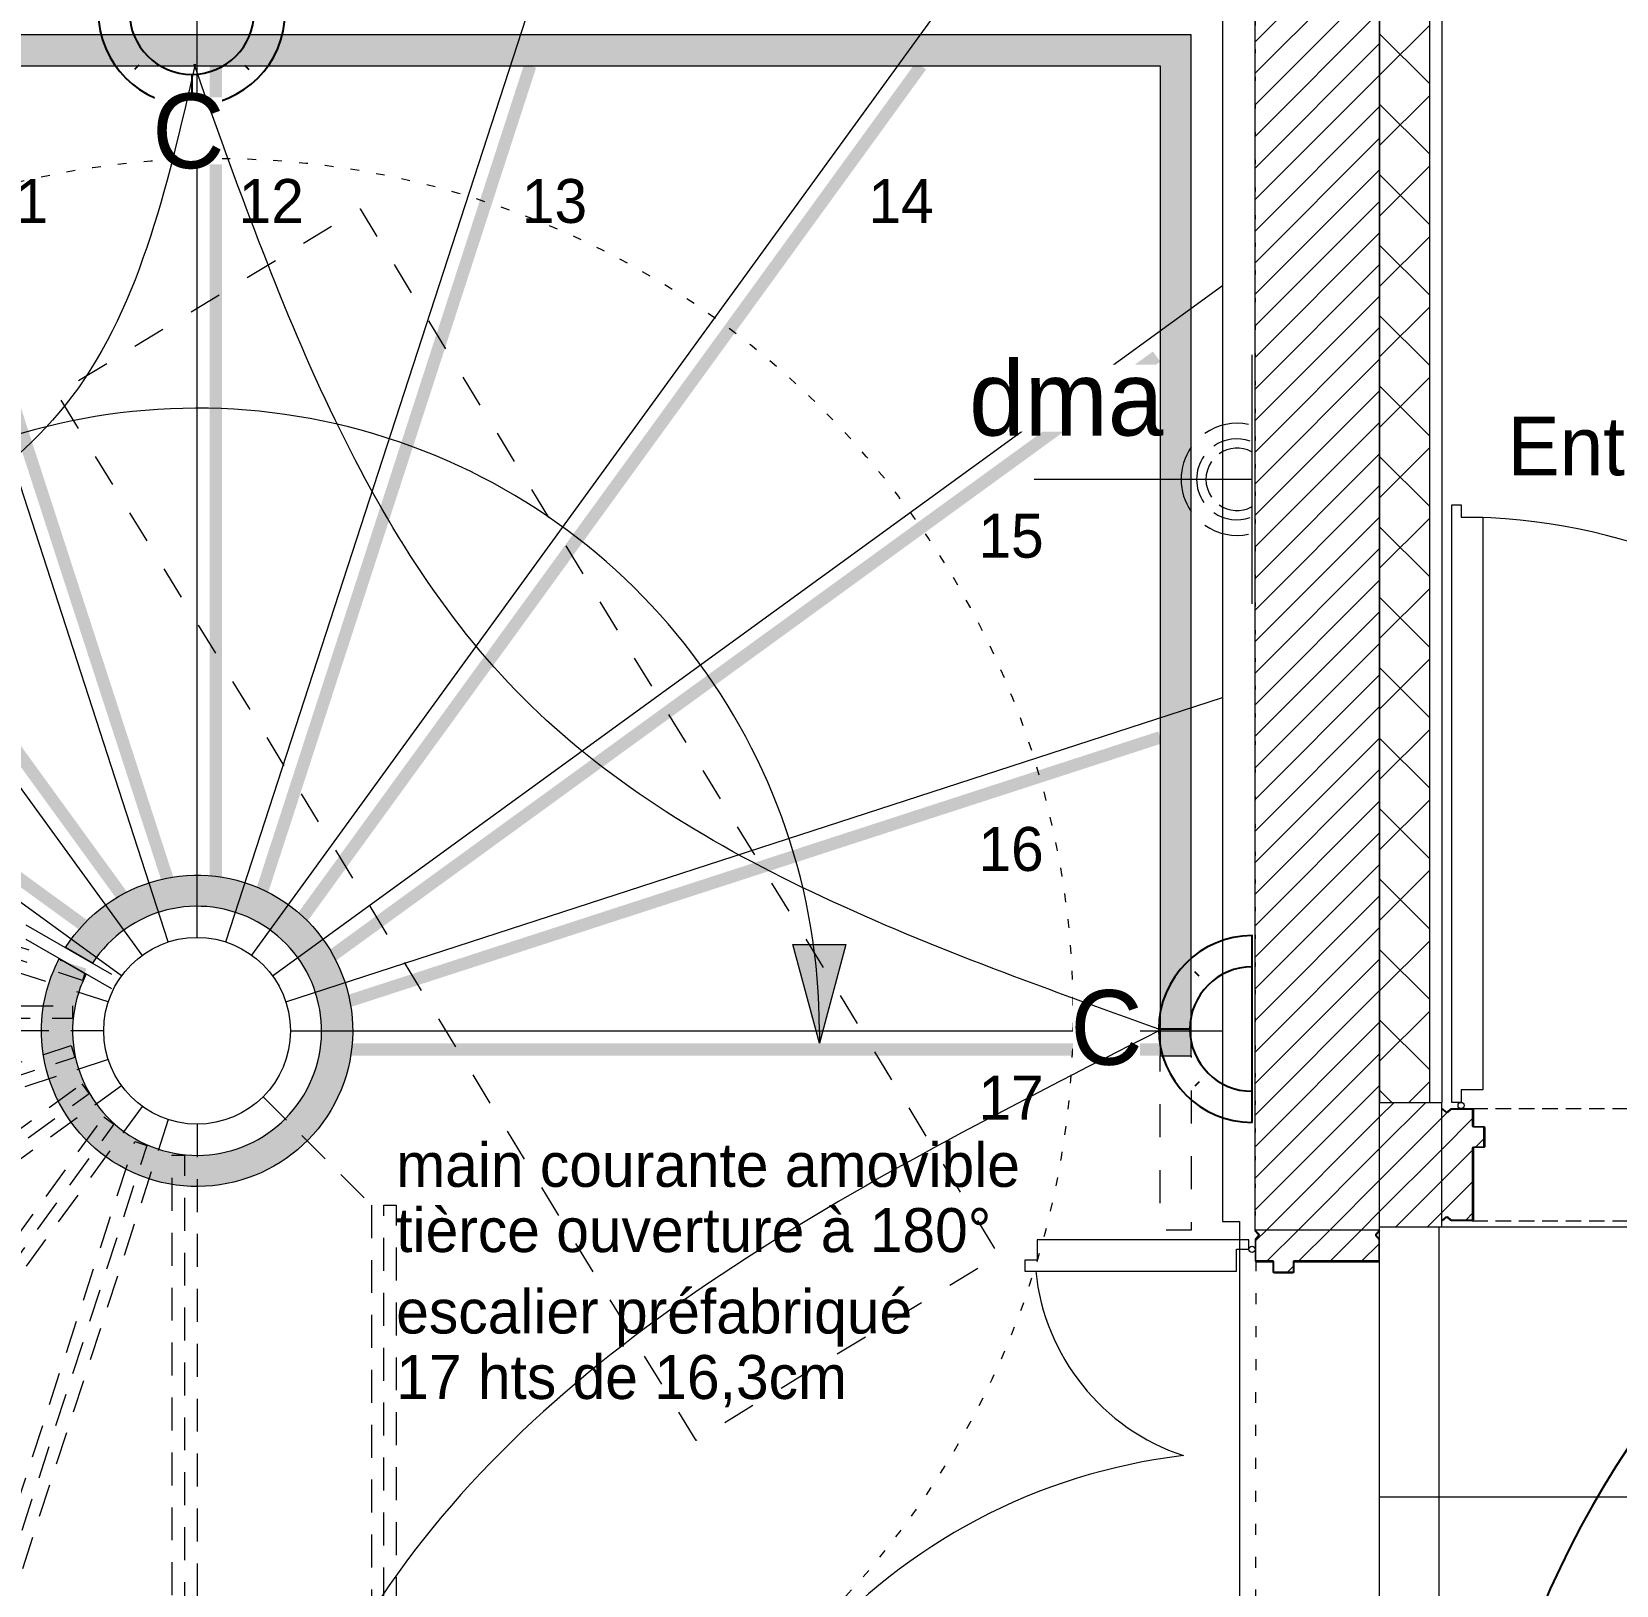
# Model space of a CAD drawing. Header units: centimetres. Extents: x 2738 to 7810, y 2495 to 5758.
# Drawn here: x 4803.4 to 5058, y 4630.3 to 4879.9 of the extents above; entities that cross this region are included whole.
import ezdxf

# ---------------------------------------------------------------- set-up
doc = ezdxf.new("R2010")
doc.units = ezdxf.units.CM
doc.header["$LTSCALE"] = 12.7
for name, pattern in [('ACAD_ISO02W100', [15, 12, -3]), ('ISO-07', [0.34999999999999987, 0.05, -0.2999999999999999]), ('Style de ligne -13', [0.29527559055118113, 0.1968503937007874, -0.09842519685039369]), ('Style de ligne -17', [0.6944444444444444, 0.41656, -0.2778844444444445]), ('Style de ligne -18', [0.3280839764644265, 0.1093613254881422, -0.2187226509762843]), ('Style de ligne -5', [0.41656000000000004, 0.13885, -0.27771]), ('Style de ligne -6', [2.0832800000000002, 1.25, -0.41656, 0.1388600000000001, -0.2778600000000001]), ('VW-01', [0.83312, 0.41656, -0.41656])]:
    doc.linetypes.add(name, pattern=pattern)
for name, color, linetype, lineweight in [('B aménagement intérieur', 7, 'Continuous', 5), ('B GÈnÈral', 7, 'Continuous', 5), ('B Général', 7, 'Continuous', 5), ('C ANNOTATIONS-accessibiblité', 7, 'Style de ligne -18', 5), ('C ANNOTATIONS-prestations', 7, 'Continuous', 5), ('C ANNOTATIONS-prestations-1', 7, 'Continuous', 5), ('C ANNOTATIONS-texte', 7, 'Continuous', 5), ('prlm-ELEC-CFO', 1, 'Continuous', 25)]:
    doc.layers.add(name, color=color, linetype=linetype, lineweight=lineweight)
doc.styles.add('Eurostile', font='')
doc.styles.add('Eurostile (italic)', font='')
doc.styles.add('prlm-elec-cfo', font='comic.ttf', dxfattribs={"height": 12})
doc.styles.get('Eurostile').set_extended_font_data('Eurostile')
doc.styles.get('Eurostile (italic)').set_extended_font_data('Eurostile', italic=True)
pattern_1 = [(45, (0, 0), (2.425347222222122, -2.645833333333339), [])]

# ---------------------------------------------------------------- blocks, each defined once
blk = doc.blocks.new('70.150 EDF')
at = {"layer": 'B Général', "color": 154, "linetype": 'VW-01', "true_color": 0x0053a6, "flags": 128}
blk.add_lwpolyline([(-35, 75), (35, 75), (35, -75), (-35, -75)], close=True, dxfattribs=at)
at = {"layer": 'B Général', "color": 154, "true_color": 0x0053a6, "insert": (24.95336773488016, -41.8), "char_height": 7.059000651041666, "attachment_point": 5, "rotation": 90, "line_spacing_factor": 0.8941417206159927, "style": 'Eurostile (italic)'}
blk.add_mtext('70x150 EDF', dxfattribs=at)
blk = doc.blocks.new('Groupe-14-1')
at = {"layer": 'B Général', "flags": 128}
for points in [[(-65.62996567295777, 90), (-25.62996567295777, 90), (-25.62996567295777, 60), (-65.62996567295777, 60)], [(-65.62996567295777, 55), (-63.96329900628916, 55), (-63.96329900628916, 57), (-61.49599107674003, 57), (-61.49599107674003, 60), (-65.62996567295777, 60), (-65.62996567295777, 60), (-65.62996567295777, 60), (-65.62996567295777, 55.71428571428551), (-65.62996567295777, 55.71428571428551)], [(-25.62996567295777, 55), (-27.29663233962346, 55), (-27.29663233962346, 57), (-29.7639402691726, 57), (-29.7639402691726, 60), (-25.62996567295777, 60), (-25.62996567295777, 60), (-25.62996567295777, 60), (-25.62996567295777, 55.71428571428551), (-25.62996567295777, 55.71428571428551)], [(-63.96329900628916, 55), (-28.6987950187191, 34.64002912993455), (-27.6987950187191, 36.37207993750344), (-62.96329900628916, 56.73205080756888)]]:
    blk.add_lwpolyline(points, close=True, dxfattribs=at)
at = {"layer": 'B Général', "color": 7, "linetype": 'Style de ligne -13', "lineweight": 5}
blk.add_arc((-109.5699147090127, 56.1450225599081), 83.94775828358114, 346.4624524710727, 359.2184783030602, dxfattribs=at)
at = {"layer": 'B Général', "color": 7, "insert": (-45.62996567295777, 75), "char_height": 7.059000651041666, "attachment_point": 5, "line_spacing_factor": 0.8941417206159927, "style": 'Eurostile (italic)'}
blk.add_mtext('FT\\P40*30', dxfattribs=at)
at = {"layer": 'C ANNOTATIONS-prestations', "insert": (-57.07806230790307, 64.09079209877615), "char_height": 7.059000651041666, "attachment_point": 1, "rotation": 330, "line_spacing_factor": 0.8941417206159927, "style": 'Eurostile'}
blk.add_mtext('PF 1/2h', dxfattribs=at)
blk = doc.blocks.new('Groupe-15-1')
at = {"layer": 'B Général', "flags": 128}
for points in [[(172.3700346250654, 89.99999999999982), (212.3700346250654, 89.99999999999982), (212.3700346250654, 59.99999999999982), (172.3700346250654, 59.99999999999982)], [(172.3700346250654, 54.99999999999982), (174.0367012917341, 54.99999999999982), (174.0367012917341, 56.99999999999982), (176.5040092212832, 56.99999999999982), (176.5040092212832, 59.99999999999982), (172.3700346250654, 59.99999999999982), (172.3700346250654, 59.99999999999982), (172.3700346250654, 59.99999999999982), (172.3700346250654, 55.71428571428532), (172.3700346250654, 55.71428571428532)], [(212.3700346250654, 54.99999999999982), (210.7033679583998, 54.99999999999982), (210.7033679583998, 56.99999999999982), (208.2360600288506, 56.99999999999982), (208.2360600288506, 59.99999999999982), (212.3700346250654, 59.99999999999982), (212.3700346250654, 59.99999999999982), (212.3700346250654, 59.99999999999982), (212.3700346250654, 55.71428571428532), (212.3700346250654, 55.71428571428532)], [(174.0367012917341, 54.99999999999982), (209.3012052793041, 34.64002912993438), (210.3012052793041, 36.37207993750326), (175.0367012917341, 56.7320508075687)]]:
    blk.add_lwpolyline(points, close=True, dxfattribs=at)
at = {"layer": 'B Général', "color": 7, "linetype": 'Style de ligne -13', "lineweight": 5}
blk.add_arc((128.4300855890106, 56.14502255990792), 83.94775828358114, 346.4624524710727, 359.2184783030602, dxfattribs=at)
at = {"layer": 'B Général', "color": 7, "insert": (192.3700346250654, 74.99999999999982), "char_height": 7.059000651041666, "attachment_point": 5, "line_spacing_factor": 0.8941417206159927, "style": 'Eurostile (italic)'}
blk.add_mtext('SG\\P40', dxfattribs=at)
at = {"layer": 'C ANNOTATIONS-prestations', "insert": (180.9219379901202, 64.09079209877596), "char_height": 7.059000651041666, "attachment_point": 1, "rotation": 330, "line_spacing_factor": 0.8941417206159927, "style": 'Eurostile'}
blk.add_mtext('PF 1/2h', dxfattribs=at)
blk = doc.blocks.new('GT BAT A (2D)')
at = {"layer": 'B Général', "color": 7, "linetype": 'Continuous', "lineweight": 13}
for p, q in [((-70.62996567295777, 90), (-70.62996567295777, 55)), ((-65.62996567295777, 90), (-65.62996567295777, 55)), ((-25.62996552394616, 89.99999999999982), (-25.62996552394616, 54.99999999999982)), ((-20.62996552394616, 89.99999999999982), (-20.62996552394616, 54.99999999999982)), ((79.37003462506546, 89.99999999999982), (79.37003462506546, 54.99999999999982)), ((84.37003462506546, 89.99999999999982), (84.37003462506546, 54.99999999999982)), ((167.3700346250654, 89.99999999999982), (167.3700346250654, 54.99999999999982)), ((172.3700346250654, 89.99999999999982), (172.3700346250654, 54.99999999999982))]:
    blk.add_line(p, q, dxfattribs=at)
at = {"layer": 'B Général', "color": 7, "linetype": 'Continuous', "lineweight": 5}
for p, q in [((-70.62996567295777, 90), (-70.62996567295777, 55)), ((-70.62996567295777, 90), (-65.62996567295777, 90)), ((-65.62996567295777, 90), (-65.62996567295777, 55)), ((-25.62996552394616, 89.99999999999982), (-25.62996552394616, 54.99999999999982)), ((-25.62996552394616, 89.99999999999982), (-20.62996552394616, 89.99999999999982)), ((-20.62996552394616, 89.99999999999982), (-20.62996552394616, 54.99999999999982)), ((79.37003462506546, 89.99999999999982), (79.37003462506546, 54.99999999999982)), ((79.37003462506546, 89.99999999999982), (84.37003462506546, 89.99999999999982)), ((84.37003462506546, 89.99999999999982), (84.37003462506546, 54.99999999999982)), ((167.3700346250654, 89.99999999999982), (167.3700346250654, 54.99999999999982)), ((167.3700346250654, 89.99999999999982), (172.3700346250654, 89.99999999999982)), ((172.3700346250654, 89.99999999999982), (172.3700346250654, 54.99999999999982)), ((-70.62996567295777, 55), (-65.62996567295777, 55)), ((-25.62996552394616, 54.99999999999982), (-20.62996552394616, 54.99999999999982)), ((79.37003462506546, 54.99999999999982), (84.37003462506546, 54.99999999999982)), ((167.3700346250654, 54.99999999999982), (172.3700346250654, 54.99999999999982))]:
    blk.add_line(p, q, dxfattribs=at)
at = {"layer": 'B Général', "flags": 128}
for points in [[(-150.6299656729578, 90), (-70.62996567295777, 90), (-70.62996567295777, 60), (-150.6299656729578, 60)], [(-20.62996552394616, 89.99999999999982), (79.37003462506546, 89.99999999999982), (79.37003462506546, 59.99999999999982), (-20.62996552394616, 59.99999999999982)], [(84.37003462506546, 89.99999999999982), (167.3700346250654, 89.99999999999982), (167.3700346250654, 59.99999999999982), (84.37003462506546, 59.99999999999982)], [(-150.6299658219694, 55), (-148.9632991553008, 55), (-148.9632991553008, 57), (-146.4959912257517, 57), (-146.4959912257517, 60), (-150.6299658219694, 60), (-150.6299658219694, 60), (-150.6299658219694, 60), (-150.6299658219694, 55.71428571428551), (-150.6299658219694, 55.71428571428551)], [(-70.62996567295777, 55), (-72.29663233962347, 55), (-72.29663233962347, 57), (-74.7639402691726, 57), (-74.7639402691726, 60), (-70.62996567295777, 60), (-70.62996567295777, 60), (-70.62996567295777, 60), (-70.62996567295777, 55.71428571428551), (-70.62996567295777, 55.71428571428551)], [(-20.62996552394616, 54.99999999999982), (-18.96329885727755, 54.99999999999982), (-18.96329885727755, 56.99999999999982), (-16.49599092772842, 56.99999999999982), (-16.49599092772842, 59.99999999999982), (-20.62996552394616, 59.99999999999982), (-20.62996552394616, 59.99999999999982), (-20.62996552394616, 59.99999999999982), (-20.62996552394616, 55.71428571428532), (-20.62996552394616, 55.71428571428532)], [(79.37003462506546, 54.99999999999982), (77.70336795839975, 54.99999999999982), (77.70336795839975, 56.99999999999982), (75.23606002885063, 56.99999999999982), (75.23606002885063, 59.99999999999982), (79.37003462506546, 59.99999999999982), (79.37003462506546, 59.99999999999982), (79.37003462506546, 59.99999999999982), (79.37003462506546, 55.71428571428532), (79.37003462506546, 55.71428571428532)], [(84.37003462506546, 54.99999999999982), (86.03670129173406, 54.99999999999982), (86.03670129173406, 56.99999999999982), (88.5040092212832, 56.99999999999982), (88.5040092212832, 59.99999999999982), (84.37003462506546, 59.99999999999982), (84.37003462506546, 59.99999999999982), (84.37003462506546, 59.99999999999982), (84.37003462506546, 55.71428571428532), (84.37003462506546, 55.71428571428532)], [(167.3700346250654, 54.99999999999982), (165.7033679583998, 54.99999999999982), (165.7033679583998, 56.99999999999982), (163.2360600288506, 56.99999999999982), (163.2360600288506, 59.99999999999982), (167.3700346250654, 59.99999999999982), (167.3700346250654, 59.99999999999982), (167.3700346250654, 59.99999999999982), (167.3700346250654, 55.71428571428532), (167.3700346250654, 55.71428571428532)], [(-148.9632991553008, 55), (-82.28174297117293, 16.50138558711296), (-81.28174297117293, 18.23343639468185), (-147.9632991553008, 56.73205080756888)], [(-18.96329885727755, 54.71912545892265), (62.74962095065494, 7.542149211539618), (63.91178394255403, 9.555074560185677), (-17.80113586537846, 56.7320508075687)], [(86.03670129173406, 54.99999999999982), (155.0300584598925, 15.16666666666697), (156.0300584598925, 16.89871747423586), (87.03670129173406, 56.7320508075687)]]:
    blk.add_lwpolyline(points, close=True, dxfattribs=at)
at = {"layer": 'B Général', "color": 7, "linetype": 'Style de ligne -13', "lineweight": 5}
for centre, radius, start in [((-156.2365813756784, 56.1450225599081), 83.94775828357805, 330.7815216969393), ((-5.819914410988713, 56.14502255990792), 83.94775828357916, 324.5561866475602), ((81.76341892234487, 56.14502255990792), 83.94775828357805, 330.7815216969393)]:
    blk.add_arc(centre, radius, start, 359.2184783030602, dxfattribs=at)
at = {"layer": 'B Général', "color": 7}
for name in ['Groupe-14-1', 'Groupe-15-1']:
    blk.add_blockref(name, (0, 0), dxfattribs=at)
at = {"layer": 'B Général'}
blk.add_blockref('70.150 EDF', (132.3700346250654, -15.00000000000018), dxfattribs=at)
at = {"layer": 'B Général', "color": 7, "char_height": 7.059000651041666, "attachment_point": 5, "line_spacing_factor": 0.8941417206159927, "style": 'Eurostile (italic)'}
for s, insert in [('GDF\\P80', (-110.5923715629979, 75.04309439172648)), ('EF\\P100', (22.40762858601374, 75.0430943917263)), ('EDF\\P73+10', (127.4076287350254, 75.0430943917263))]:
    blk.add_mtext(s, dxfattribs=dict(at, insert=insert))
at = {"layer": 'C ANNOTATIONS-prestations', "char_height": 7.059000651041666, "attachment_point": 1, "rotation": 330, "line_spacing_factor": 0.8941417206159927, "style": 'Eurostile'}
for insert in [(-112.0780624569147, 46.77028402304383), (17.92193784110854, 46.77028402304364), (122.9219379901202, 46.77028402304364)]:
    blk.add_mtext('PF 1/2h', dxfattribs=dict(at, insert=insert))
blk = doc.blocks.new('Groupe-16-1')
at = {"layer": 'B GÈnÈral', "linetype": 'Continuous', "lineweight": 0, "true_color": 0xcccccc}
blk.add_hatch(color=254, dxfattribs=at).paths.add_polyline_path([(4989.716786225377, 4715.388904511681), (4989.716786225377, 4879.388904511889), (4669.964720109675, 4879.388904511889), (4669.964720109675, 4812.919648120061), (4674.964720109675, 4810.032896774117), (4674.964720109675, 4874.388904511892), (4984.716786225377, 4874.388904511892), (4984.716786225377, 4715.388904511681)])
h = blk.add_hatch(color=254, dxfattribs=at)
edge = h.paths.add_edge_path()
edge.add_arc((4829.964720109677, 4719.388904511892), 20.00000000000009, 162.000000000671, 507.1340160188468)
edge.add_line((4813.165876217397, 4730.242422092972), (4808.831412456626, 4732.744925912047))
edge.add_arc((4829.964720109677, 4719.388904511889), 25.00000000000028, -197.99999999964052, 147.7075572251909, ccw=False)
edge.add_line((4806.188307202249, 4727.114329371113), (4810.943589783701, 4725.569244399168))
at = {"layer": 'B GÈnÈral', "linetype": 'Continuous', "lineweight": 0}
blk.add_hatch(color=7, dxfattribs=at).paths.add_polyline_path([(4934.218413539516, 4733.263904512203), (4929.964720109672, 4717.388904512203), (4925.711026679828, 4733.263904512203)])
at = {"layer": 'B GÈnÈral', "linetype": 'Continuous', "lineweight": 0, "true_color": 0xcccccc}
h = blk.add_hatch(color=254, dxfattribs=at)
edge = h.paths.add_edge_path()
edge.add_arc((4829.96472010949, 4719.38890451197), 24.99999999979706, 152.2924427770663, 162.0000000004063, ccw=False)
edge.add_line((4807.83141245666, 4731.012875104459), (4812.165876217441, 4728.510371285378))
edge.add_arc((4829.964720109421, 4719.388904511996), 19.99999999972528, 152.8659839839732, 162.0000000007265)
edge.add_line((4810.943589783701, 4725.569244399168), (4806.188307202249, 4727.114329371113))
at = {"layer": 'B aménagement intérieur', "color": 1, "linetype": 'VW-01', "lineweight": 5, "true_color": 0xff0000, "flags": 128}
blk.add_lwpolyline([(4984.716786225382, 4715.388904511919), (4989.716814965052, 4715.388904511919), (4989.716814965052, 4687.388904511919), (4984.716786225382, 4687.388904511919)], close=True, dxfattribs=at)
at = {"layer": 'B GÈnÈral', "color": 8, "true_color": 0x777777}
for points in [[(4721.867849195556, 4874.976689764188), (4720.249815206806, 4873.801119259602), (4821.445083041317, 4737.920385408548), (4819.827049052568, 4736.744814903962)], [(4783.707610380634, 4874.697921506274), (4781.805497348051, 4874.079887517502), (4827.588606287127, 4739.646102815259), (4825.686493254544, 4739.028068826487)], [(4831.964720109757, 4739.388904511868), (4833.964720110261, 4739.388904511868), (4831.964720109757, 4874.388904511892), (4833.964720110261, 4874.388904511892)], [(4884.432716218137, 4874.0798875175), (4882.530603185559, 4874.697921506287), (4839.949286062699, 4737.173966860091), (4838.047173030121, 4737.792000848878)], [(4947.096032879464, 4873.80111925959), (4945.477998890724, 4874.976689764188), (4844.956493133145, 4733.218103390079), (4843.338459144406, 4734.393673894678)], [(4672.461714172878, 4838.765808524799), (4671.286143668285, 4837.147774536054), (4816.13552123142, 4734.380677535299), (4814.959950726827, 4732.762643546555)], [(4984.716786225385, 4826.878589932736), (4983.541215720792, 4828.49662392148), (4848.496201006301, 4727.908541580318), (4847.320630501709, 4729.526575569063)], [(4985.025803219764, 4765.565455639234), (4984.407769230986, 4767.467568671815), (4850.221918413037, 4721.765018334515), (4849.603884424258, 4723.667131367096)], [(4811.941340962248, 4728.640006775408), (4812.17965776143, 4729.37347046484), (4808.728982403651, 4730.494662853947)], [(4849.964720109663, 4717.388904511883), (4849.964720109671, 4715.38890451138), (4984.716786225374, 4717.388904512422), (4984.716786225382, 4715.388904511919)]]:
    blk.add_solid(points, dxfattribs=at)
at = {"layer": 'B Général', "color": 7}
for p, q in [((4821.147941325316, 4731.52415942753), (4710.085202988676, 4884.388904511887)), ((4825.329465194046, 4733.654752256312), (4776.352970231064, 4884.388904511887)), ((4829.964720109675, 4734.388904511887), (4829.964720109675, 4884.388904511887)), ((4834.599975025305, 4733.654752256312), (4883.576469988286, 4884.388904511887)), ((4838.781498894033, 4731.52415942753), (4949.844237230675, 4884.388904511887)), ((4817.829465194059, 4728.205683296284), (4664.964720109675, 4839.268421633633)), ((4842.09997502529, 4728.205683296284), (4994.716786225377, 4839.088287122556)), ((4844.230567854195, 4724.024159427225), (4994.716786225377, 4772.920095790105)), ((4844.964720109675, 4719.388904511887), (4994.716786225377, 4719.388904511887))]:
    blk.add_line(p, q, dxfattribs=at)
at = {"layer": 'B Général', "linetype": 'Style de ligne -6', "lineweight": 18}
for p, q in [((4664.964720109675, 4815.806399466015), (4817.474339052658, 4727.75492991524)), ((4664.964720109675, 4813.496998389257), (4816.474339052658, 4726.022879107672))]:
    blk.add_line(p, q, dxfattribs=at)
at = {"layer": 'B Général', "color": 7, "linetype": 'VW-01'}
blk.add_line((4815.698872365154, 4724.024159427223), (4664.964720109675, 4773.000654392481), dxfattribs=at)
at = {"layer": 'B Général', "color": 7, "linetype": 'Style de ligne -17'}
for p, q in [((4814.964720109675, 4719.388904511887), (4664.964720109675, 4719.388904511887)), ((4815.698872365154, 4714.75364959655), (4664.964720109675, 4665.777154631292)), ((4817.829465194058, 4710.572125727488), (4664.964720109675, 4599.50938739014)), ((4840.571321827476, 4708.782302794091), (4857.96472010968, 4691.388904511887)), ((4821.147941325316, 4707.253649596243), (4710.265337499751, 4554.636838396184)), ((4825.329465194045, 4705.12305676746), (4776.433528833436, 4554.636838396184)), ((4829.964720109675, 4704.388904511887), (4829.964720109675, 4551.888904511887)), ((4857.96472010968, 4691.388904511893), (4857.96472010968, 4554.636838396195))]:
    blk.add_line(p, q, dxfattribs=at)
at = {"layer": 'B Général', "color": 7, "linetype": 'Continuous', "lineweight": 5}
blk.add_line((4929.964720109672, 4719.388904511887), (4929.964720109672, 4717.388904512203), dxfattribs=at)
at = {"layer": 'B Général', "color": 7, "linetype": 'ISO-07', "flags": 128}
blk.add_lwpolyline([(4829.964720109675, 4549.388904511887), (4659.964720109675, 4549.388904511887), (4659.964720109675, 4889.388904511887), (4999.964720109675, 4889.388904511887), (4999.964720109675, 4688.175789757788)], dxfattribs=at)
at = {"layer": 'B Général', "color": 7, "flags": 128}
blk.add_lwpolyline([(4829.840753167526, 4551.888904511887), (4829.840753167526, 4554.636838396184), (4664.964720109675, 4554.636838396184), (4664.964720109675, 4884.388904511887), (4994.716786225377, 4884.388904511887), (4994.716786225377, 4688.736011949903), (4997.464720109675, 4688.736011949903), (4997.464720109675, 4551.888904511887)], close=True, dxfattribs=at)
at = {"layer": 'B Général', "linetype": 'Continuous', "flags": 128}
blk.add_lwpolyline([(4989.716786225377, 4715.388904511681), (4989.716786225377, 4879.388904511889), (4669.964720109675, 4879.388904511889), (4669.964720109675, 4812.919648120061), (4674.964720109675, 4810.032896774117), (4674.964720109675, 4874.388904511892), (4984.716786225377, 4874.388904511892), (4984.716786225377, 4715.388904511681)], close=True, dxfattribs=at)
at = {"layer": 'B Général', "color": 8, "linetype": 'VW-01', "true_color": 0x777777, "flags": 128}
blk.add_lwpolyline([(4811.941340962248, 4728.640006775408), (4811.561623772651, 4727.47135743226), (4675.151570883876, 4771.793670382327), (4675.769604872656, 4773.695783414906), (4808.728982403651, 4730.494662853947)], dxfattribs=at)
at = {"layer": 'B Général', "linetype": 'Continuous', "flags": 128}
for points in [[(4810.943589783701, 4725.569244399168, 15.39498497582865), (4813.165876217397, 4730.242422092972), (4808.831412456626, 4732.744925912047, -16.01447283850118), (4806.188307202249, 4727.114329371113)], [(4806.188307202249, 4727.114329371113, -0.04238255865163836), (4807.83141245666, 4731.012875104459), (4812.165876217441, 4728.510371285378, 0.03987577840986244), (4810.943589783701, 4725.569244399168)]]:
    blk.add_lwpolyline(points, format="xyb", dxfattribs=at)
at = {"layer": 'B Général', "color": 7, "linetype": 'Continuous', "lineweight": 5, "flags": 128}
blk.add_lwpolyline([(4934.218413539516, 4733.263904512203), (4929.964720109672, 4717.388904512203), (4925.711026679828, 4733.263904512203)], close=True, dxfattribs=at)
at = {"layer": 'B Général', "color": 8, "linetype": 'Style de ligne -17', "true_color": 0x777777, "flags": 128}
for points in [[(4809.964720109678, 4723.38890451189), (4809.964720109678, 4721.38890451189), (4675.460587878266, 4721.38890451189), (4675.460587878266, 4723.38890451189)], [(4809.707521806311, 4717.012790689259), (4810.325555795089, 4715.110677656678), (4675.769604872658, 4671.390798954334), (4675.15157088388, 4673.292911986915)], [(4811.433239213046, 4710.869267443455), (4812.608809717638, 4709.25123345471), (4676.048373130556, 4610.034268630237), (4674.872802625963, 4611.652302618981)], [(4814.972947086317, 4705.55970563357), (4816.590981075065, 4704.384135128983), (4714.63157584163, 4564.049053143891), (4713.013541852882, 4565.224623648477)], [(4819.980154156977, 4701.603842163495), (4821.882267189567, 4700.985808174742), (4777.479395639346, 4564.32782140181), (4775.577282606757, 4564.945855390562)], [(4825.964720109675, 4699.388904511887), (4827.964720109675, 4699.388904511887), (4827.964720109675, 4564.636838396187), (4825.964720109675, 4564.636838396187)], [(4859.964720109144, 4691.388904511885), (4861.964720110154, 4691.388904511885), (4861.964720110154, 4564.636838396192), (4859.964720109144, 4564.636838396192)]]:
    blk.add_lwpolyline(points, close=True, dxfattribs=at)
at = {"layer": 'B Général', "color": 7, "lineweight": 5}
blk.add_circle((4829.964720109675, 4719.388904511887), 15, dxfattribs=at)
at = {"layer": 'B Général', "color": 7, "linetype": 'Continuous', "lineweight": 5}
blk.add_arc((4829.964720109675, 4719.388904511887), 99.99999999999709, 0, 149.4239456414227, dxfattribs=at)
at = {"layer": 'B Général', "color": 7, "char_height": 7.059000651041666, "attachment_point": 2, "rotation": 1.912956679785022e-09, "line_spacing_factor": 0.8941417206159927, "style": 'Eurostile'}
for s, insert in [('11', (4800.784235981194, 4856.207344764136)), ('12', (4841.879736825551, 4856.207344764136)), ('13', (4887.392043835423, 4856.207344764136)), ('14', (4943.082208531047, 4856.207344764136)), ('15', (4960.749433193108, 4802.437530575257)), ('16', (4960.749433193108, 4752.124347298521)), ('17', (4960.749433193108, 4712.181056758212))]:
    blk.add_mtext(s, dxfattribs=dict(at, insert=insert))
at = {"layer": 'C ANNOTATIONS-prestations', "color": 1, "true_color": 0xff0000, "char_height": 7.059000651041666, "width": 122.752066115223, "attachment_point": 7, "line_spacing_factor": 0.8941417206159927, "style": 'Eurostile'}
for s, insert in [('main courante amovible', (4861.964720110154, 4694.222237845007)), ('tièrce ouverture à 180°', (4861.964720110154, 4683.744737845007))]:
    blk.add_mtext(s, dxfattribs=dict(at, insert=insert))
at = {"layer": 'C ANNOTATIONS-prestations', "insert": (4861.964720110154, 4658.933904511885), "char_height": 7.059000651041666, "width": 122.752066115223, "attachment_point": 7, "line_spacing_factor": 0.8941417206159927, "style": 'Eurostile'}
blk.add_mtext('escalier préfabriqué\\P17 hts de 16,3cm', dxfattribs=at)
blk = doc.blocks.new('xi.lumC')
at = {"layer": 'prlm-ELEC-CFO', "color": 0, "linetype": 'ByBlock', "flags": 128}
blk.add_lwpolyline([(-14.99999081525029, 2.664535259100376e-15), (14.99999081525029, -1.009281552826462e-15, 0.9999999999999999)], format="xyb", close=True, dxfattribs=at)
at = {"layer": 'prlm-ELEC-CFO', "color": 0}
for points in [[(6.123031769111886e-16, 10), (9.184542029816406e-16, 14.99999081525029)], [(-8.485281374241412, 8.485281374235727), (-9.19238815542796, 9.192388155422275)], [(8.485281374241413, 8.485281374235726), (9.192388155427961, 9.192388155422273)]]:
    blk.add_lwpolyline(points, dxfattribs=at)
blk.add_arc((0, 0), 10, 0, 180, dxfattribs=at)
blk = doc.blocks.new('xi.dma')
at = {"layer": 'prlm-ELEC-CFO', "color": 0, "linetype": 'ACAD_ISO02W100', "lineweight": 5, "flags": 128}
for points in [[(0, 0), (2.14306111918916e-15, 35)], [(-20, 0), (20, 0)]]:
    blk.add_lwpolyline(points, dxfattribs=at)
at = {"layer": 'prlm-ELEC-CFO', "color": 0, "linetype": 'ByBlock', "lineweight": 5}
for radius, start, end in [(9, 55.00000000000264, 124.9999999999974), (6.5, 55.00000000000264, 124.9999999999974), (9, 145.0000000000026, 191.8029645932288), (6.5, 145.0000000000026, 199.0386751890759), (5, 145.0000000000026, 207.3744600146318), (5, 55.00000000000264, 124.9999999999974), (5, 332.6255399853683, 34.99999999999736), (6.5, 340.9613248109241, 34.99999999999736), (9, 348.1970354067711, 34.99999999999736)]:
    blk.add_arc((-1.818989403545856e-12, 2.41194238509479), radius, start, end, dxfattribs=at)

msp = doc.modelspace()

# ---------------------------------------------------------------- hatches: boundary and pattern name
at = {"layer": 'B GÈnÈral', "linetype": 'Continuous', "lineweight": 5, "true_color": 0x808080}
h = msp.add_hatch(dxfattribs=at)
h.set_pattern_fill('02_ISOLANT', color=8, angle=-90, style=0, pattern_type=2)
h.set_pattern_definition([(-45.00000000000001, (0, 0), (5.65685424949238, 5.656854249492381), []), (45, (0, 0), (5.656854249492379, -5.65685424949238), [])])
h.paths.add_polyline_path([(5027.964720111156, 4917.38890450542), (5019.964720111156, 4909.38890450542), (5019.964720111156, 4707.88851183086), (5027.964720111156, 4707.88851183086)])
at = {"layer": 'B GÈnÈral', "linetype": 'Continuous', "lineweight": 5}
h = msp.add_hatch(dxfattribs=at)
h.set_pattern_fill('50_BETON', style=0, pattern_type=2)
h.set_pattern_definition(pattern_1)
h.paths.add_polyline_path([(5019.96471996816, 4909.388904505583), (4999.96471996816, 4889.388904505584), (4999.96471996816, 4687.388904512047), (5019.964719968159, 4687.388904512047)])
h = msp.add_hatch(dxfattribs=at)
h.set_pattern_fill('50_BETON', style=0, pattern_type=2)
h.set_pattern_definition(pattern_1)
h.paths.add_polyline_path([(5029.964720751224, 4707.88851183086), (5019.964720116141, 4707.88851183086), (5019.964720116141, 4687.888511830861), (5029.964720751224, 4687.888511830861)])
h = msp.add_hatch(dxfattribs=at)
h.set_pattern_fill('50_BETON', style=0, pattern_type=2)
h.set_pattern_definition(pattern_1)
edge = h.paths.add_edge_path()
edge.add_line((5029.964720751224, 4688.937264889276), (5030.629365412165, 4689.515216768355))
edge.add_line((5030.629365412165, 4689.515216768355), (5030.639551025417, 4689.524073823357))
edge.add_arc((5030.770786768402, 4689.373152718924), 0.1999999999996462, 48.99091309801412, 131.009086901403, ccw=False)
edge.add_line((5030.902022511387, 4689.524073823355), (5030.912208124639, 4689.515216768355))
edge.add_line((5030.912208124639, 4689.515216768355), (5031.468274141817, 4689.031681101243))
edge.add_line((5031.468274141817, 4689.031681101243), (5031.468808620282, 4689.03121633736))
edge.add_arc((5031.501617556029, 4689.068946613469), 0.05000000000000711, 228.9909130983625, 270)
edge.add_line((5031.501617556029, 4689.018946613469), (5031.503629480877, 4689.018946613469))
edge.add_line((5031.503629480877, 4689.018946613469), (5034.864720751224, 4689.018946613469))
edge.add_line((5034.864720751224, 4689.018946613469), (5034.871242490354, 4689.018946613469))
edge.add_arc((5034.871242490354, 4689.062424874338), 0.04347826086959685, 270, 360)
edge.add_line((5034.914720751224, 4689.062424874338), (5034.914720751224, 4700.58416400477))
edge.add_arc((5035.088633794702, 4700.58416400477), 0.1739130434783874, 90, 180, ccw=False)
edge.add_line((5035.088633794702, 4700.758077048249), (5035.114720751224, 4700.758077048249))
edge.add_line((5035.114720751224, 4700.758077048249), (5036.664720751224, 4700.758077048249))
edge.add_line((5036.664720751224, 4700.758077048249), (5036.671242490355, 4700.758077048249))
edge.add_arc((5036.671242490355, 4700.801555309118), 0.04347826086886926, 270, 360)
edge.add_line((5036.714720751224, 4700.801555309118), (5036.714720751224, 4703.845033569991))
edge.add_arc((5036.671242490354, 4703.84503356999), 0.04347826086959685, 0, 90)
edge.add_line((5036.671242490354, 4703.88851183086), (5036.664720751224, 4703.88851183086))
edge.add_line((5036.664720751224, 4703.88851183086), (5035.114720751224, 4703.88851183086))
edge.add_line((5035.114720751224, 4703.88851183086), (5035.088633794702, 4703.88851183086))
edge.add_arc((5035.088633794702, 4704.062424874338), 0.1739130434783874, 180, 270, ccw=False)
edge.add_line((5034.914720751224, 4704.062424874338), (5034.914720751224, 4706.714598787381))
edge.add_arc((5034.871242490354, 4706.714598787382), 0.04347826086959685, 0, 90)
edge.add_line((5034.871242490354, 4706.758077048251), (5034.864720751224, 4706.758077048251))
edge.add_line((5034.864720751224, 4706.758077048251), (5031.503629480877, 4706.758077048251))
edge.add_line((5031.503629480877, 4706.758077048251), (5031.501617556029, 4706.758077048251))
edge.add_arc((5031.501617556029, 4706.708077048251), 0.05000000000000756, 90, 131.0090869016375)
edge.add_line((5031.468808620282, 4706.745807324359), (5031.468274141817, 4706.745342560476))
edge.add_line((5031.468274141817, 4706.745342560477), (5030.912208124639, 4706.261806893365))
edge.add_line((5030.912208124639, 4706.261806893365), (5030.902785825817, 4706.253613590042))
edge.add_arc((5030.771550082833, 4706.404534694475), 0.1999999999999912, 233.09668067040832, 311.0090869012394, ccw=False)
edge.add_line((5030.651456772305, 4706.244604719903), (5030.640070403034, 4706.253154879336))
edge.add_line((5030.640070403034, 4706.253154879336), (5030.128917498189, 4706.697635666158))
edge.add_line((5030.128917498189, 4706.697635666158), (5030.128539910821, 4706.697307329317))
edge.add_line((5030.128539910821, 4706.697307329317), (5029.964720751224, 4706.839758772445))
edge.add_line((5029.964720751224, 4706.839758772444), (5029.964720751224, 4688.937264889275))
h = msp.add_hatch(dxfattribs=at)
h.set_pattern_fill('50_BETON', style=0, pattern_type=2)
h.set_pattern_definition(pattern_1)
edge = h.paths.add_edge_path()
edge.add_line((5019.91922777931, 4687.388904512047), (5019.341275900231, 4686.724259851107))
edge.add_line((5019.341275900231, 4686.724259851107), (5019.332418845229, 4686.714074237853))
edge.add_arc((5019.483339949661, 4686.582838494869), 0.1999999999994509, 138.9909130985361, 221.0090869021012)
edge.add_line((5019.332418845231, 4686.451602751883), (5019.341275900231, 4686.441417138632))
edge.add_line((5019.341275900231, 4686.441417138632), (5019.824811567343, 4685.885351121454))
edge.add_line((5019.824811567343, 4685.885351121454), (5019.825276331226, 4685.884816642989))
edge.add_arc((5019.787546055119, 4685.852007707243), 0.04999999999892145, -3.516902324918192e-10, 41.009086902253614, ccw=False)
edge.add_line((5019.837546055117, 4685.852007707243), (5019.837546055117, 4685.849995782394))
edge.add_line((5019.837546055117, 4685.849995782394), (5019.837546055117, 4682.488904512047))
edge.add_line((5019.837546055117, 4682.488904512047), (5019.837546055117, 4682.482382772916))
edge.add_arc((5019.794067794248, 4682.482382772916), 0.04347826086886926, 269.99999999904117, 360, ccw=False)
edge.add_line((5019.794067794248, 4682.438904512047), (5006.265806924685, 4682.438904512047))
edge.add_arc((5006.265806924685, 4682.264991468569), 0.1739130434783874, 89.99999999999999, 180)
edge.add_line((5006.091893881206, 4682.264991468569), (5006.091893881206, 4682.238904512047))
edge.add_line((5006.091893881206, 4682.238904512047), (5006.091893881206, 4680.688904512047))
edge.add_line((5006.091893881206, 4680.688904512047), (5006.091893881206, 4680.682382772916))
edge.add_arc((5006.048415620337, 4680.682382772916), 0.04347826086886926, 270, 360, ccw=False)
edge.add_line((5006.048415620337, 4680.638904512047), (5003.004937359464, 4680.638904512047))
edge.add_arc((5003.004937359464, 4680.682382772916), 0.04347826086886926, 180, 270.00000000095883, ccw=False)
edge.add_line((5002.961459098595, 4680.682382772916), (5002.961459098595, 4680.688904512047))
edge.add_line((5002.961459098595, 4680.688904512047), (5002.961459098595, 4682.238904512047))
edge.add_line((5002.961459098595, 4682.238904512047), (5002.961459098595, 4682.264991468569))
edge.add_arc((5002.787546055117, 4682.264991468569), 0.1739130434783874, 360, 450)
edge.add_line((5002.787546055117, 4682.438904512047), (5000.135372142074, 4682.438904512047))
edge.add_arc((5000.135372142073, 4682.482382772916), 0.04347826086886926, 180, 270.00000000095883, ccw=False)
edge.add_line((5000.091893881204, 4682.482382772916), (5000.091893881204, 4682.488904512047))
edge.add_line((5000.091893881204, 4682.488904512047), (5000.091893881204, 4685.849995782394))
edge.add_line((5000.091893881204, 4685.849995782394), (5000.091893881204, 4685.852007707243))
edge.add_arc((5000.141893881202, 4685.852007707243), 0.04999999999891998, 138.9909130977463, 180.0000000003517, ccw=False)
edge.add_line((5000.104163605096, 4685.884816642989), (5000.104628368978, 4685.885351121454))
edge.add_line((5000.104628368978, 4685.885351121454), (5000.588164036089, 4686.441417138632))
edge.add_line((5000.588164036089, 4686.441417138632), (5000.596357339413, 4686.450839437454))
edge.add_arc((5000.44543623498, 4686.582075180439), 0.199999999999535, 318.9909130987181, 396.9033193296602)
edge.add_line((5000.605366209552, 4686.702168490965), (5000.596816050119, 4686.713554860237))
edge.add_line((5000.596816050119, 4686.713554860237), (5000.152335263297, 4687.224707765082))
edge.add_line((5000.152335263297, 4687.224707765082), (5000.152663600138, 4687.22508535245))
edge.add_line((5000.152663600138, 4687.22508535245), (5000.01021215701, 4687.388904512047))
edge.add_line((5000.010212157011, 4687.388904512047), (5019.919227779311, 4687.388904512047))
at = {"layer": 'C ANNOTATIONS-prestations-1', "linetype": 'Continuous', "lineweight": 9, "true_color": 0x989898}
h = msp.add_hatch(dxfattribs=at)
h.set_pattern_fill('DALETTES TERRASSE 50X50', color=252, scale=1.406016144270837, style=0, pattern_type=2)
h.set_pattern_definition([(0, (4678, 4152.388904526225), (4.304682926576961e-15, -70.30080721354187), []), (-90, (4678, 4152.388904526225), (70.30080721354187, 0), [])])
h.paths.add_polyline_path([(4337.442430176789, 3228.48299085386), (4207.442430176859, 3228.48299085386), (4207.442430167295, 4282.388904738182), (4659.964719388387, 4282.388904738182), (4659.964719388387, 4330.388921055669), (5019.964720116052, 4330.388921055669), (5019.964720116141, 4687.88851183086), (5150.06871338355, 4687.88851183086), (5150.041370707872, 4282.388904738182), (5611.964723633879, 4282.388904738182), (5611.964723633879, 4152.388904526225), (4337.442430167226, 4152.388904526225)])

# ---------------------------------------------------------------- linework, layer by layer
at = {"layer": 'B Général', "color": 7, "linetype": 'Continuous', "lineweight": 5}
for p, q in [((5029.964720111156, 4919.38890450542), (5029.964720111156, 4707.88851183086)), ((5027.964720111156, 4917.38890450542), (5027.964720111156, 4707.88851183086)), ((5019.96471996816, 4687.388904512047), (5019.96471996816, 4909.388904505583)), ((5019.964720111156, 4909.38890450542), (5019.964720111156, 4707.88851183086)), ((4999.96471996816, 4687.388904512047), (4999.96471996816, 4889.388904505584)), ((5031.550365949292, 4803.889985316867), (5033.05036593052, 4803.890222632606)), ((5031.565554156607, 4707.889986518333), (5031.550365949292, 4803.889985316867)), ((5033.05036593052, 4803.890222632606), (5033.050682351506, 4801.890222657637)), ((5033.050682351506, 4801.890222657637), (5036.550682307702, 4801.890776394362)), ((5036.550682307702, 4801.890776394362), (5036.565237673044, 4709.890777545767)), ((5029.964720751224, 4687.88851183086), (5029.964720751224, 4707.88851183086)), ((5033.065554137835, 4707.890223834072), (5031.565554156607, 4707.889986518333)), ((5036.565237673044, 4709.890777545767), (5033.065237716848, 4709.890223809042)), ((5033.065237716848, 4709.890223809042), (5033.065554137835, 4707.890223834072)), ((5019.96471996816, 4687.388904512047), (4999.96471996816, 4687.388904512047)), ((5019.964720116141, 4687.88851183086), (5029.964720751224, 4687.88851183086)), ((4964.966506625837, 4685.793766751652), (4964.965992441729, 4682.543766792917)), ((4998.966506150253, 4685.788071174098), (4964.966506625837, 4685.793766751652)), ((4998.966268834513, 4684.28807119287), (4998.966506150253, 4685.788071174098)), ((4962.965992366625, 4682.543450371931), (4962.965715498268, 4680.793450393241)), ((4964.965992441729, 4682.543766792917), (4962.965992366625, 4682.543450371931)), ((4996.965715122818, 4680.788387657661), (4996.966268859544, 4684.288387613856)), ((4996.966268859544, 4684.288387613856), (4998.966268834513, 4684.28807119287)), ((4962.965715498268, 4680.793450393241), (4996.965715122818, 4680.788387657661))]:
    msp.add_line(p, q, dxfattribs=at)
at = {"layer": 'B Général', "color": 7, "linetype": 'Continuous', "lineweight": 13}
for p, q in [((5029.964720111156, 4919.38890450542), (5029.964720111156, 4707.88851183086)), ((5019.964720111156, 4909.38890450542), (5019.964720111156, 4707.88851183086))]:
    msp.add_line(p, q, dxfattribs=at)
at = {"layer": 'B Général', "color": 7, "linetype": 'Continuous', "lineweight": 18}
for p, q in [((5019.96471996816, 4687.388904512047), (5019.96471996816, 4909.388904505583)), ((4999.96471996816, 4687.388904512047), (4999.96471996816, 4889.388904505584)), ((5019.964720116141, 4707.88851183086), (5029.964720751224, 4707.88851183086)), ((5019.964720116141, 4687.88851183086), (5029.964720751224, 4687.88851183086))]:
    msp.add_line(p, q, dxfattribs=at)
at = {"layer": 'B Général', "linetype": 'Style de ligne -13', "lineweight": 5}
for p, q in [((5034.864720818658, 4706.88851183086), (5128.264720818657, 4706.88851183086)), ((5034.864720818658, 4688.88851183086), (5128.264720818657, 4688.88851183086))]:
    msp.add_line(p, q, dxfattribs=at)
at = {"layer": 'B Général', "linetype": 'Style de ligne -5', "lineweight": 5}
for p, q in [((4999.967980837726, 4559.088904444613), (5000.135372142073, 4682.288904512047)), ((5019.967980837726, 4559.088904444613), (5019.967980837726, 4682.462817555525))]:
    msp.add_line(p, q, dxfattribs=at)
at = {"layer": 'B Général', "linetype": 'Continuous', "lineweight": 5, "flags": 128}
for points in [[(5035.064720751224, 4706.714598787382), (5035.064720751224, 4704.062424874338, 0.4142135623730951), (5035.108199012094, 4704.018946613469), (5035.114720751224, 4704.018946613469), (5036.664720751224, 4704.018946613469), (5036.690807707746, 4704.018946613469, -0.4142135623730951), (5036.864720751224, 4703.84503356999), (5036.864720751224, 4700.801555309118, -0.4142135623730951), (5036.690807707746, 4700.627642265639), (5036.664720751224, 4700.627642265639), (5035.114720751224, 4700.627642265639), (5035.108199012093, 4700.627642265639, 0.4142135623730951), (5035.064720751224, 4700.58416400477), (5035.064720751224, 4689.062424874338, -0.4142135623730951), (5034.890807707746, 4688.88851183086), (5034.864720751224, 4688.88851183086), (5031.503629480877, 4688.88851183086), (5031.495581781483, 4688.88851183086, -0.1808704033342109), (5031.364346038501, 4688.937590726425), (5031.362208124639, 4688.939449781958), (5030.80614210746, 4689.422985449069), (5030.803595704149, 4689.425199712817, 0.3739750654244345), (5030.737977832656, 4689.425199712819), (5030.735431429343, 4689.422985449069), (5030.070786768403, 4688.84503356999), (5029.964720751224, 4688.937264889276), (5030.629365412165, 4689.515216768355), (5030.639551025417, 4689.524073823357, -0.3739750654140492), (5030.902022511387, 4689.524073823355), (5030.912208124639, 4689.515216768355), (5031.468274141817, 4689.031681101243), (5031.468808620282, 4689.031216337361, 0.1808704033387316), (5031.501617556029, 4689.018946613469), (5031.503629480877, 4689.018946613469), (5034.864720751224, 4689.018946613469), (5034.871242490354, 4689.018946613469, 0.4142135623730951), (5034.914720751224, 4689.062424874338), (5034.914720751224, 4700.58416400477, -0.4142135623730951), (5035.088633794702, 4700.758077048249), (5035.114720751224, 4700.758077048249), (5036.664720751224, 4700.758077048249), (5036.671242490355, 4700.758077048249, 0.4142135623730951), (5036.714720751224, 4700.801555309118), (5036.714720751224, 4703.84503356999, 0.4142135623730951), (5036.671242490354, 4703.88851183086), (5036.664720751224, 4703.88851183086), (5035.114720751224, 4703.88851183086), (5035.088633794702, 4703.88851183086, -0.4142135623730951), (5034.914720751224, 4704.062424874338), (5034.914720751224, 4706.714598787382, 0.4142135623730951), (5034.871242490354, 4706.758077048251), (5034.864720751224, 4706.758077048251), (5031.503629480877, 4706.758077048251), (5031.501617556029, 4706.758077048251, 0.1808704033387244), (5031.468808620282, 4706.745807324359), (5031.468274141817, 4706.745342560477), (5030.912208124639, 4706.261806893365), (5030.902785825817, 4706.253613590042, -0.3536885029422084), (5030.651456772305, 4706.244604719903), (5030.640070403034, 4706.253154879336), (5030.128917498189, 4706.697635666158), (5030.128539910821, 4706.697307329317), (5029.964720751224, 4706.839758772444), (5030.0707867684, 4706.93199009173), (5030.685431429343, 4706.39751647352, 0.385555637527238), (5030.79813498273, 4706.351154160774), (5030.80614210746, 4706.354038212651), (5031.362208124639, 4706.837573879762), (5031.364346038497, 4706.839432935291, -0.1808704033405651), (5031.495581781483, 4706.88851183086), (5031.503629480877, 4706.88851183086), (5034.864720751224, 4706.88851183086), (5034.890807707746, 4706.88851183086, -0.4142135623730951)], [(5000.135372142073, 4682.288904512047), (5002.787546055117, 4682.288904512047, -0.4142135623730951), (5002.831024315986, 4682.245426251177), (5002.831024315986, 4682.238904512047), (5002.831024315986, 4680.688904512047), (5002.831024315986, 4680.662817555525, 0.4142135623730951), (5003.004937359465, 4680.488904512047), (5006.048415620337, 4680.488904512047, 0.4142135623730951), (5006.222328663815, 4680.662817555525), (5006.222328663815, 4680.688904512047), (5006.222328663815, 4682.238904512047), (5006.222328663815, 4682.245426251178, -0.4142135623730951), (5006.265806924685, 4682.288904512047), (5019.794067794248, 4682.288904512047, 0.4142135623730951), (5019.967980837726, 4682.462817555525), (5019.967980837726, 4682.488904512047), (5019.967980837726, 4685.849995782394), (5019.967980837726, 4685.858043481788, 0.1808704033342109), (5019.918901942161, 4685.98927922477), (5019.917042886628, 4685.991417138633), (5019.433507219517, 4686.547483155811), (5019.431292955769, 4686.550029559122, -0.3739750654243676), (5019.431292955767, 4686.615647430615), (5019.433507219517, 4686.618193833928), (5020.011459098596, 4687.282838494868), (5019.91922777931, 4687.388904512047), (5019.341275900231, 4686.724259851107), (5019.332418845229, 4686.714074237854, 0.3739750654140492), (5019.332418845231, 4686.451602751884), (5019.341275900231, 4686.441417138632), (5019.824811567343, 4685.885351121454), (5019.825276331226, 4685.884816642989, -0.1808704033387537), (5019.837546055117, 4685.852007707243), (5019.837546055117, 4685.849995782394), (5019.837546055117, 4682.488904512047), (5019.837546055117, 4682.482382772917, -0.4142135623730951), (5019.794067794248, 4682.438904512047), (5006.265806924685, 4682.438904512047, 0.4142135623730951), (5006.091893881206, 4682.264991468569), (5006.091893881206, 4682.238904512047), (5006.091893881206, 4680.688904512047), (5006.091893881206, 4680.682382772916, -0.4142135623730951), (5006.048415620337, 4680.638904512047), (5003.004937359465, 4680.638904512047, -0.4142135623730951), (5002.961459098595, 4680.682382772917), (5002.961459098595, 4680.688904512047), (5002.961459098595, 4682.238904512047), (5002.961459098595, 4682.264991468569, 0.4142135623730951), (5002.787546055117, 4682.438904512047), (5000.135372142073, 4682.438904512047, -0.4142135623730951), (5000.091893881204, 4682.482382772917), (5000.091893881204, 4682.488904512047), (5000.091893881204, 4685.849995782394), (5000.091893881204, 4685.852007707243, -0.1808704033387537), (5000.104163605096, 4685.884816642989), (5000.104628368978, 4685.885351121454), (5000.588164036089, 4686.441417138632), (5000.596357339413, 4686.450839437454, 0.353688502942222), (5000.605366209552, 4686.702168490966), (5000.596816050119, 4686.713554860237), (5000.152335263297, 4687.224707765082), (5000.152663600138, 4687.22508535245), (5000.010212157011, 4687.388904512047), (4999.917980837725, 4687.282838494871), (5000.452454455934, 4686.668193833928, -0.3855556375272695), (5000.498816768681, 4686.555490280542), (5000.495932716804, 4686.547483155811), (5000.012397049692, 4685.991417138633), (5000.010537994163, 4685.989279224774, 0.1808704033405688), (4999.961459098595, 4685.858043481788), (4999.961459098595, 4685.849995782394), (4999.961459098595, 4682.488904512047), (4999.961459098595, 4682.462817555525, 0.4142135623730951)]]:
    msp.add_lwpolyline(points, format="xyb", close=True, dxfattribs=at)
at = {"layer": 'B Général', "linetype": 'Continuous', "lineweight": 5}
for centre in [(5033.064720818657, 4707.388511830861), (4999.467980837725, 4684.288904512047)]:
    msp.add_circle(centre, 0.5000000000007161, dxfattribs=at)
at = {"layer": 'B Général', "color": 7, "linetype": 'Continuous', "lineweight": 5}
for centre, radius, start, end in [((5033.064720818657, 4707.388511830861), 94.5, 358.7677377031691, 90), ((4999.467980837725, 4684.288904512047), 34.92635406108651, 185.7854821883056, 251.6172405678222), ((4999.467980837725, 4557.288904444614), 94.5, 96.69335360654225, 180)]:
    msp.add_arc(centre, radius, start, end, dxfattribs=at)
at = {"layer": 'C ANNOTATIONS-accessibiblité', "color": 150, "linetype": 'VW-01', "true_color": 0x007fff, "flags": 128}
msp.add_lwpolyline([(4910.140016685131, 4653.596967537362), (4807.493085827625, 4821.741570738103), (4856.144062388246, 4851.441444133423), (4958.790993245751, 4683.29684093268)], close=True, dxfattribs=at)
at = {"layer": 'C ANNOTATIONS-accessibiblité', "color": 150, "true_color": 0x007fff}
msp.add_arc((4833.265560447321, 4721.948433532287), 137.5000000000004, 312.0114774144992, 121.1864489235653, dxfattribs=at)
at = {"layer": 'C ANNOTATIONS-prestations', "color": 7, "linetype": 'Continuous', "lineweight": 5, "flags": 128}
msp.add_lwpolyline([(4337.442430176789, 3228.48299085386), (4207.442430176859, 3228.48299085386), (4207.442430167295, 4282.388904738182), (4659.964719388387, 4282.388904738182), (4659.964719388387, 4330.388921055669), (5019.964720116052, 4330.388921055669), (5019.964720116141, 4687.88851183086), (5150.06871338355, 4687.88851183086), (5150.041370707872, 4282.388904738182), (5611.964723633879, 4282.388904738182), (5611.964723633879, 4152.388904526225), (4337.442430167226, 4152.388904526225)], close=True, dxfattribs=at)
at = {"layer": 'prlm-ELEC-CFO'}
msp.add_arc((5192.138220633658, 4564.942302454388), 158.5651210272258, 98.60200262141282, 186.3070018725104, dxfattribs=at)
at = {"layer": 'prlm-ELEC-CFO', "lineweight": 13}
for points in [[(5012.758622220276, 4923.307047490532), (5069.760577503035, 4917.371450122368), (5093.380007546299, 4850.843338385322)], [(4674.481889218509, 4719.669541718549), (4768.557474083271, 4656.060861909101), (4829.481898403258, 4561.707228895616)]]:
    msp.add_spline(points, degree=3, dxfattribs=at)

# ---------------------------------------------------------------- block references
at = {"layer": 'B Général', "color": 7}
msp.add_blockref('Groupe-16-1', (0, 0), dxfattribs=at)
at = {"layer": 'B Général', "color": 7, "rotation": 270}
msp.add_blockref('GT BAT A (2D)', (5095.04137206256, 4512.75894269822), dxfattribs=at)
at = {"layer": 'prlm-ELEC-CFO'}
for name, p, rotation in [('xi.lumC', (4829.109857484733, 4883.000800100476), 180), ('xi.dma', (4999.479553773465, 4807.966895900679), 89.99999999999999), ('xi.lumC', (4999.479553698734, 4719.669541712246), 90)]:
    msp.add_blockref(name, p, dxfattribs=dict(at, rotation=rotation))

# ---------------------------------------------------------------- texts
at = {"layer": 'C ANNOTATIONS-texte', "insert": (5059.054357645506, 4808.47737324724), "char_height": 9.412000868055555, "attachment_point": 8, "line_spacing_factor": 0.8941417206159925, "style": 'Eurostile'}
msp.add_mtext('Entrée', dxfattribs=at)

# ---------------------------------------------------------------- next in the draw order: texts
at = {"layer": 'prlm-ELEC-CFO', "lineweight": 20, "char_height": 12, "attachment_point": 2, "line_spacing_factor": 0.8, "style": 'prlm-elec-cfo', "bg_fill": 3, "box_fill_scale": 0.95, "bg_fill_color": 256, "bg_fill_transparency": 0}
for insert in [(4828.556969251452, 4869.947068831535), (4976.079644600551, 4725.928031272924)]:
    msp.add_mtext('C', dxfattribs=dict(at, insert=insert))

# ---------------------------------------------------------------- next in the draw order: linework, layer by layer
at = {"layer": 'prlm-ELEC-CFO', "lineweight": 13}
for points in [[(4829.667837600182, 4874.671890567974), (4808.782553580317, 4819.893476406331), (4765.1971659999, 4789.194267979467)], [(4984.479562883484, 4719.669541712246), (4882.397547383796, 4772.811018779365), (4829.479553698735, 4874.669541712252)], [(4984.482422179201, 4719.376675457102), (4859.481898402727, 4628.293508660701), (4829.479553698735, 4561.669548145208)]]:
    msp.add_spline(points, degree=3, dxfattribs=at)

# ---------------------------------------------------------------- next in the draw order: texts
at = {"layer": 'prlm-ELEC-CFO', "lineweight": 20, "insert": (4969.61515618064, 4827.003264113075), "char_height": 12, "attachment_point": 2, "line_spacing_factor": 0.8, "style": 'prlm-elec-cfo', "bg_fill": 3, "box_fill_scale": 0.95, "bg_fill_color": 256, "bg_fill_transparency": 0}
msp.add_mtext('dma', dxfattribs=at)

doc.saveas('drawing.dxf')
